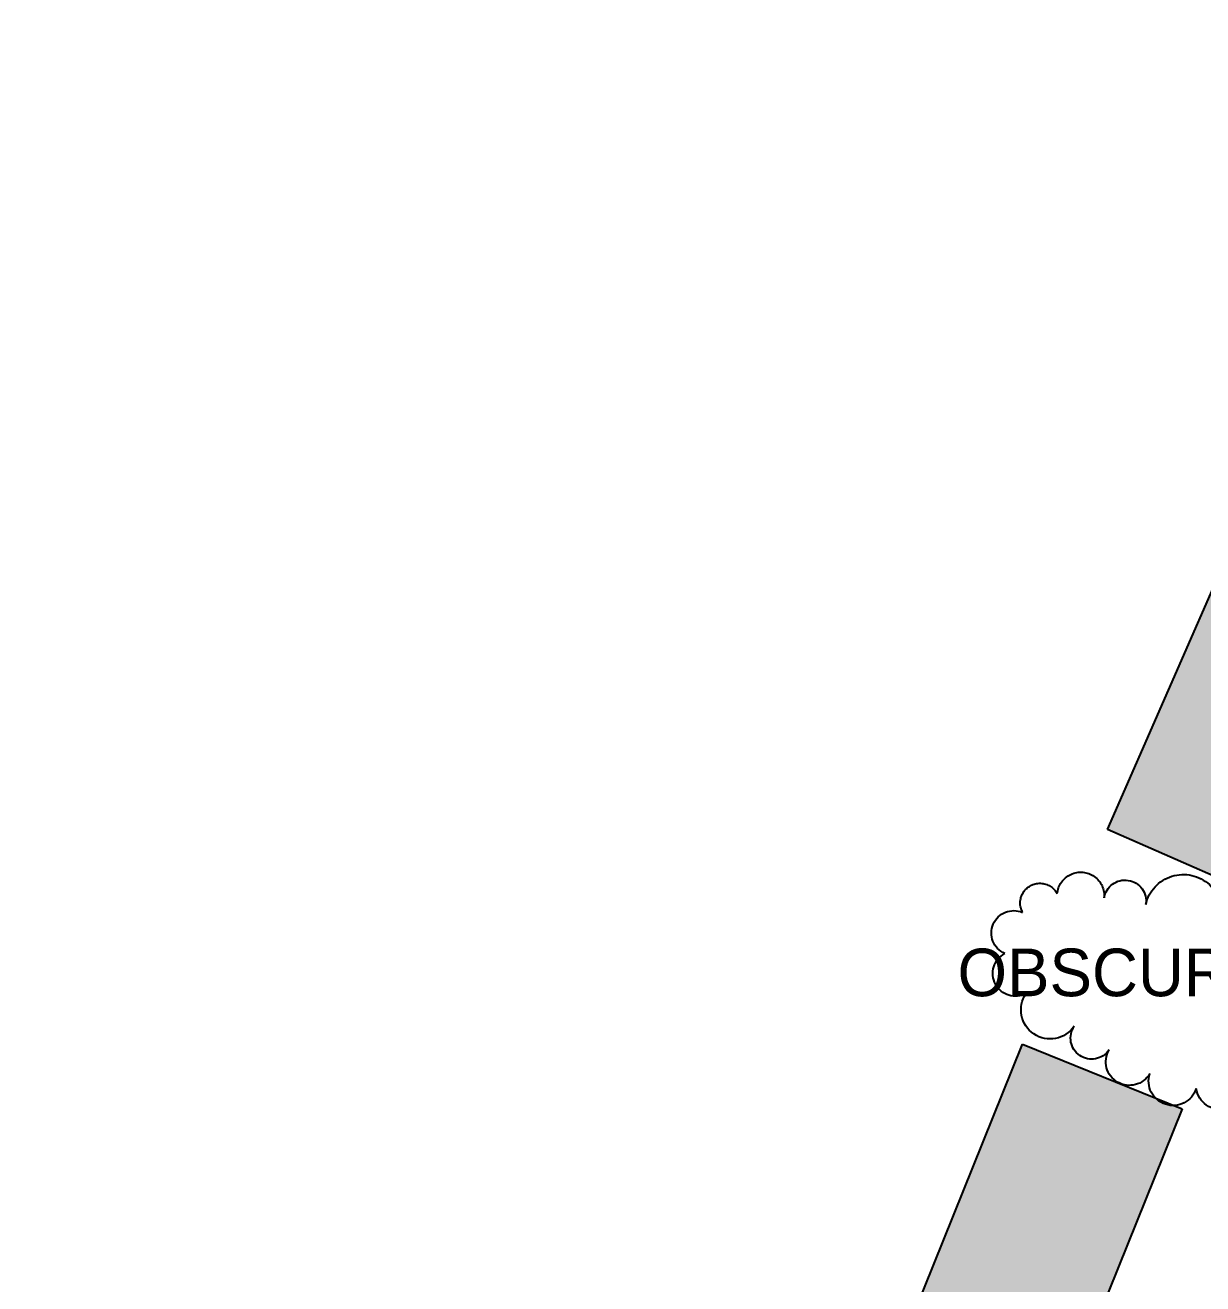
# Model space of a CAD drawing. Header units: feet. Extents: x 1024280 to 1029256, y 89370 to 94536.
# Drawn here: x 1026874.7 to 1027072.6, y 91873.8 to 92085.3 of the extents above; entities that cross this region are included whole.
import ezdxf
from ezdxf.enums import TextEntityAlignment as Align

# ---------------------------------------------------------------- set-up
doc = ezdxf.new("R2010")
doc.units = ezdxf.units.FT
doc.header["$MEASUREMENT"] = 0
doc.linetypes.add('LTP600', pattern=[100, 100, 0])
for name, color, linetype in [('BUILDING', 11, 'Continuous'), ('E6BUH', 9, 'Continuous'), ('TEXT', 9, 'Continuous'), ('TREELINE', 9, 'LTP600')]:
    doc.layers.add(name, color=color, linetype=linetype)

msp = doc.modelspace()

# ---------------------------------------------------------------- hatches: boundary and pattern name
at = {"layer": 'E6BUH', "linetype": 'Continuous'}
h = msp.add_hatch(dxfattribs=at)
h.set_pattern_fill('ANSI36', color=256, scale=20, angle=345, style=0)
h.paths.add_polyline_path([(1026936.61, 91664.53), (1026972.69, 91648.8), (1026966.61, 91634.85), (1026968.4, 91634.07), (1026953.11, 91599), (1026926.47, 91610.61), (1026938.85, 91639), (1026927.61, 91643.89)])
h.paths.add_polyline_path([(1026999.49, 91714.02), (1027009.79, 91739.91), (1026984.51, 91749.97), (1026973.26, 91721.7), (1026970.05, 91713.61), (1026959.18, 91717.93), (1026950.36, 91695.73), (1026986.5, 91681.36)])
h.paths.add_polyline_path([(1027025.24, 91780.66), (1027024.16, 91777.1), (1026996.9, 91785.35), (1027004.9, 91811.78), (1027006.92, 91818.46), (1027009.7, 91827.65), (1027018.4, 91825.02), (1027036.96, 91819.4)])
h.paths.add_polyline_path([(1026930.16, 91549.92), (1026911.52, 91526.91), (1026874.69, 91556.75), (1026893.33, 91579.76)])
h.paths.add_polyline_path([(1026935.55, 91520.7), (1026925.61, 91529.07), (1026931.63, 91536.22), (1026941.57, 91527.85)])
h.paths.add_polyline_path([(1027046.57, 91854.74), (1027022.28, 91864.53), (1027042.23, 91914.04), (1027069.06, 91903.22), (1027054.54, 91867.19), (1027051.99, 91868.21)])
h.paths.add_polyline_path([(1027083.07, 91938.49), (1027056.51, 91950.16), (1027077.06, 91996.97), (1027103.62, 91985.31)])
h.paths.add_polyline_path([(1027251.68, 91885.36), (1027248.78, 91875.7), (1027236.14, 91879.5), (1027239.03, 91889.15)])
h.paths.add_polyline_path([(1027197.78, 91923.67), (1027194.29, 91924.68), (1027204.31, 91959.07), (1027232.82, 91950.76), (1027216.57, 91895), (1027191.55, 91902.29)])
h.paths.add_polyline_path([(1027150.08, 91815.58), (1027177.7, 91804.68), (1027199.91, 91860.98), (1027172.29, 91871.88)])
h.paths.add_polyline_path([(1027116.33, 91734.44), (1027142.2, 91723.64), (1027161.03, 91768.8), (1027135.16, 91779.59)])
h.paths.add_polyline_path([(1027133.48, 91682.1), (1027105.32, 91692.26), (1027088.59, 91645.84), (1027116.19, 91635.89), (1027123.98, 91657.5), (1027133.68, 91654), (1027140.16, 91671.98), (1027131.02, 91675.27)])
h.paths.add_polyline_path([(1027075.59, 91612.58), (1027099.85, 91602.45), (1027078.43, 91551.14), (1027054.16, 91561.27)])
h.paths.add_polyline_path([(1027033.59, 91523.81), (1027061.03, 91512.53), (1027043.23, 91469.22), (1027015.79, 91480.5)])
h.paths.add_polyline_path([(1027294.71, 92001.94), (1027283.54, 92006.61), (1027289.55, 92020.96), (1027300.71, 92016.28)])
h.paths.add_polyline_path([(1027245.53, 91978.13), (1027218.4, 91990.6), (1027239.7, 92036.91), (1027266.82, 92024.44)])
h.paths.add_polyline_path([(1027132.67, 92066.39), (1027121.35, 92039.29), (1027076.04, 92058.22), (1027087.36, 92085.31)])

# ---------------------------------------------------------------- linework, layer by layer
at = {"layer": 'BUILDING'}
for p, q in [((1027056.51, 91950.16), (1027077.06, 91996.97)), ((1027083.07, 91938.49), (1027056.51, 91950.16)), ((1027022.28, 91864.53), (1027042.23, 91914.04)), ((1027042.23, 91914.04), (1027069.06, 91903.22)), ((1027069.06, 91903.22), (1027054.54, 91867.19))]:
    msp.add_line(p, q, dxfattribs=at)
at = {"layer": 'TREELINE', "flags": 128}
msp.add_lwpolyline([(1027048.09, 91939.37, -1), (1027055.97, 91938.65, -1), (1027062.97, 91937.54, -1), (1027075.57, 91934.71, -1), (1027084.78, 91927.85, -1), (1027085.7, 91916.64, -1), (1027079.87, 91908, -1), (1027071.43, 91906.6, -1), (1027063.64, 91909.11, -1), (1027056.8, 91913.1, -1), (1027050.95, 91917.08, -1), (1027042.85, 91922.58, -1), (1027039.29, 91929.3, -1), (1027042.27, 91936.2, -1), (1027048.09, 91939.37, -1), (1027048.09, 91939.37)], format="xyb", close=True, dxfattribs=at)

# ---------------------------------------------------------------- texts
at = {"layer": 'TEXT'}
msp.add_text('OBSCURED', height=8, dxfattribs=at).set_placement((1027061.65, 91926.12), align=Align.MIDDLE_CENTER)

doc.saveas('drawing.dxf')
